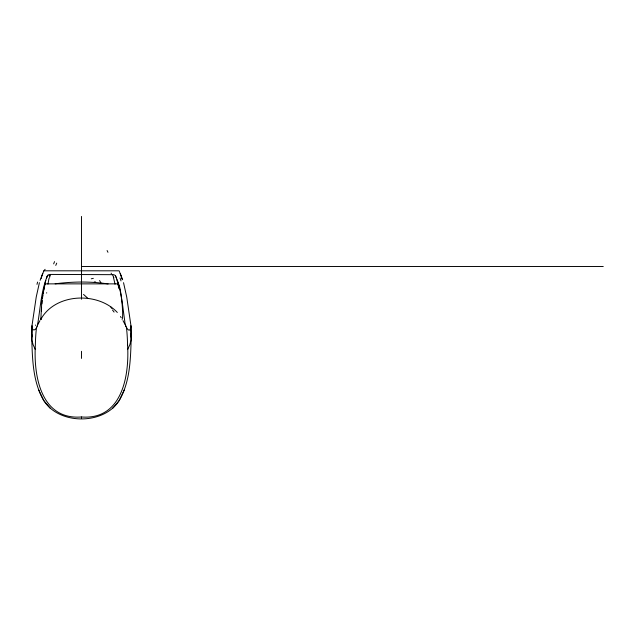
<?xml version="1.0" encoding="UTF-8"?>
<svg xmlns="http://www.w3.org/2000/svg" width="635" height="635" viewBox="0 0 635 635"><rect width="100%" height="100%" fill="white"/><g stroke="black" fill="none" stroke-linecap="round" stroke-linejoin="round"><path stroke-width="0.95" d="M127.571 344.837C129.476 375.785 122.126 420.195 81.478 416.973C40.823 420.195 33.472 375.785 35.377 344.837A169.68 169.68 0 0 1 36.544 327.081M123.531 282.67L126.722 297.029L130.929 325.461L131.199 338.566C130.516 359.489 130.119 381.833 119.253 400.439C103.997 425.085 58.96 425.085 43.704 400.439C32.837 381.833 32.433 359.489 31.758 338.566L32.028 325.461L36.227 297.029L39.418 282.67M32.004 325.652L31.885 340.05L33.091 344.67L35.33 349.536M44.442 287.306L44.656 285.448M41.331 311.34L41.592 307.443M40.957 318.222L40.83 319.341L41.926 299.561L45.426 281.773M47.935 284.162L48.855 279.202M112.482 274.669L50.594 274.431A3.373 2.048 0.9 0 0 47.323 275.987C40.775 291.925 40.394 309.356 37.314 326.088M41.886 303.855L42.22 300.506M112.363 274.566A3.373 1.889 0 0 1 115.602 275.987C121.507 290.385 122.555 306.078 124.785 321.31C124.666 325.787 130.223 336.113 130.953 325.652M31.782 337.114L32.115 334.986M42.426 298.664L42.847 295.442M125.579 326.676L125.627 325.652M43.093 293.743L43.505 291.219M118.467 288.314L118.467 286.726M43.744 289.893L44.125 287.909M45.164 283.98L44.895 284.71M41.164 278.471L41.592 276.725M44.252 287.33L44.569 285.821M45.633 280.995L45.815 280.376M48.998 278.702L49.189 278.059M41.648 276.527L42.712 273.447M40.124 280.337L43.847 270.812L119.102 270.812L122.642 279.741M46.482 278.297L46.895 277.146M49.824 276.217L50.205 275.241M47.18 276.408L47.347 275.987M124.508 389.469L119.253 400.439L112.427 408.559M37.314 325.612C36.719 329.898 31.893 332.367 32.02 326.461M37.838 324.564L39.965 320.619M127.619 349.536L129.857 344.67L131.072 340.05L130.937 326.461M40.823 319.31C55.301 293.092 97.798 291.473 117.308 312.452M55.15 283.821C72.517 281.535 90.773 281.313 108.101 283.94M81.478 266.494L603.25 266.494M45.141 283.869L117.816 283.869A15.589 0.627 61.5 0 0 117.84 284.274M50.522 408.559L43.704 400.439L38.449 389.469M120.436 316.532L121.206 317.69M118.015 284.075L117.975 284.012A17.558 1.095 79.9 0 0 117.935 284.02L118.404 285.369M122.992 320.619L125.111 324.564M112.76 275.272L113.133 276.217M115.61 275.987L115.776 276.408M120.245 273.447L120.912 275.296M118.023 284.599L118.404 286.107M116.062 277.146L116.475 278.297M113.347 276.812L115.022 284.162M120.983 275.495L121.468 277.114M116.935 279.71L118.118 284.329M130.461 333.605L131.167 337.114M121.595 277.614L121.896 279.059M81.478 216.432L81.478 299.244M81.478 351.314L81.478 358.41M81.478 416.973L81.478 418.568M107.101 250.531A44.291 1.159 63.2 0 1 107.966 252.301M95.663 282.011A117.761 4.818 7.6 0 1 94.282 281.932M91.273 278.797A106.013 3.683 -10.7 0 1 93.329 278.344M126.405 327.081A169.68 169.68 0 0 1 127.532 344.837M45.109 269.319A44.291 2.683 -57.8 0 1 43.72 271.042M36.997 284.361A145.605 47.482 -44.6 0 1 37.592 282.059M119.999 277.963A145.605 45.212 46.2 0 1 121.015 280.916M99.592 280.535A324.612 2.873 60.2 0 1 101.068 283.186M110.49 306.562A207.193 10.525 49 0 1 111.871 308.499M112.451 309.959A181.054 13.827 43.7 0 1 114.078 312.079M83.51 294.426A121.206 13.811 36.9 0 1 87.971 298.442M35.608 325.374A207.193 11.922 -47.5 0 1 35.489 325.009M41.68 318.079A324.612 3.342 -59.7 0 1 40.783 319.492M49.649 277.352A70.977 2.064 -67.4 0 1 49.863 276.685M55.761 265.406A48.958 1.961 -65.1 0 1 56.729 263.112M49.705 275.828A13.724 1.81 -52.1 0 1 49.863 275.392M116.395 277.59A18.367 1.087 63.6 0 1 116.578 278.138M118.467 282.202A48.704 3.151 62.9 0 1 118.142 282.099M111.093 273.137A14.049 1.5 54.6 0 1 111.419 273.725M113.657 277.154A46.498 2.786 61.9 0 1 113.824 277.67M46.672 293.084A17.431 1.564 88.1 0 1 46.68 292.695M118.189 284.051A17.851 1.746 84.2 0 1 121.714 300.045A17.851 1.746 84.2 0 1 122.103 319.413M47.514 276.431A71.819 1.754 -69.4 0 1 47.919 275.169M53.657 263.882A50.371 1.746 -67.3 0 1 54.539 261.628M47.141 276.677A18.145 0.929 -64.3 0 1 47.419 275.971"/></g></svg>
